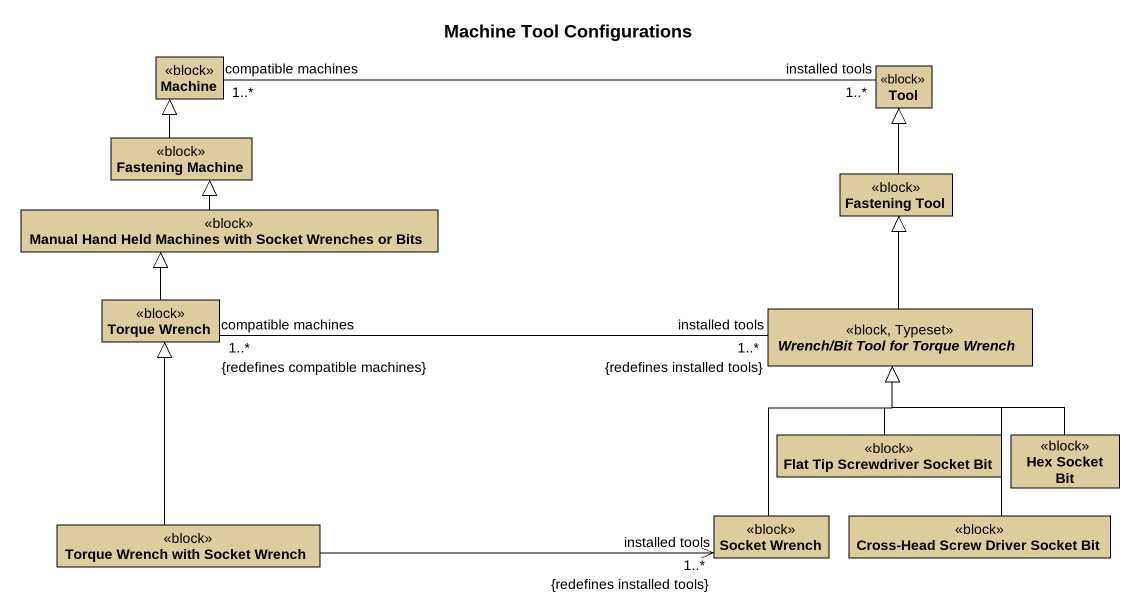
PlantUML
@startuml
title Machine Tool Configurations
hide circle
hide empty members
class Machine <<block>> #DDCD9E
class Tool <<block>> #DDCD9E
class "Fastening Machine" as Fastening_Machine <<block>> #DDCD9E
class "Fastening Tool" as Fastening_Tool <<block>> #DDCD9E
class "Manual Hand Held Machines with Socket Wrenches or Bits" as Manual_Hand_Held_Machines <<block>> #DDCD9E
class "Torque Wrench" as Torque_Wrench <<block>> #DDCD9E
abstract class "Wrench/Bit Tool for Torque Wrench" as Wrench_Bit_Tool_for_Torque <<block, Typeset>> #DDCD9E
class "Flat Tip Screwdriver Socket Bit" as Flat_Tip_Screwdriver_Socket <<block>> #DDCD9E
class "Hex Socket Bit" as Hex_Socket_Bit <<block>> #DDCD9E
class "Torque Wrench with Socket Wrench" as Torque_Wrench_with_Socket <<block>> #DDCD9E
class "Socket Wrench" as Socket_Wrench <<block>> #DDCD9E
class "Cross-Head Screw Driver Socket Bit" as Cross_Head_Screw_Driver <<block>> #DDCD9E
Machine "compatible machines\n1..*" -right- "installed tools\n1..*" Tool
Fastening_Machine -up-|> Machine
Fastening_Tool -up-|> Tool
Manual_Hand_Held_Machines -up-|> Fastening_Machine
Torque_Wrench -up-|> Manual_Hand_Held_Machines
Wrench_Bit_Tool_for_Torque -up-|> Fastening_Tool
Wrench_Bit_Tool_for_Torque "installed tools\n1..*\n{redefines installed tools}" -left- "compatible machines\n1..*\n{redefines compatible machines}" Torque_Wrench
Flat_Tip_Screwdriver_Socket -up-|> Wrench_Bit_Tool_for_Torque
Hex_Socket_Bit -up-|> Wrench_Bit_Tool_for_Torque
Torque_Wrench_with_Socket -up-|> Torque_Wrench
Torque_Wrench_with_Socket -right-> "installed tools\n1..*\n{redefines installed tools}" Socket_Wrench
Socket_Wrench -up-|> Wrench_Bit_Tool_for_Torque
Cross_Head_Screw_Driver -up-|> Wrench_Bit_Tool_for_Torque
@enduml
